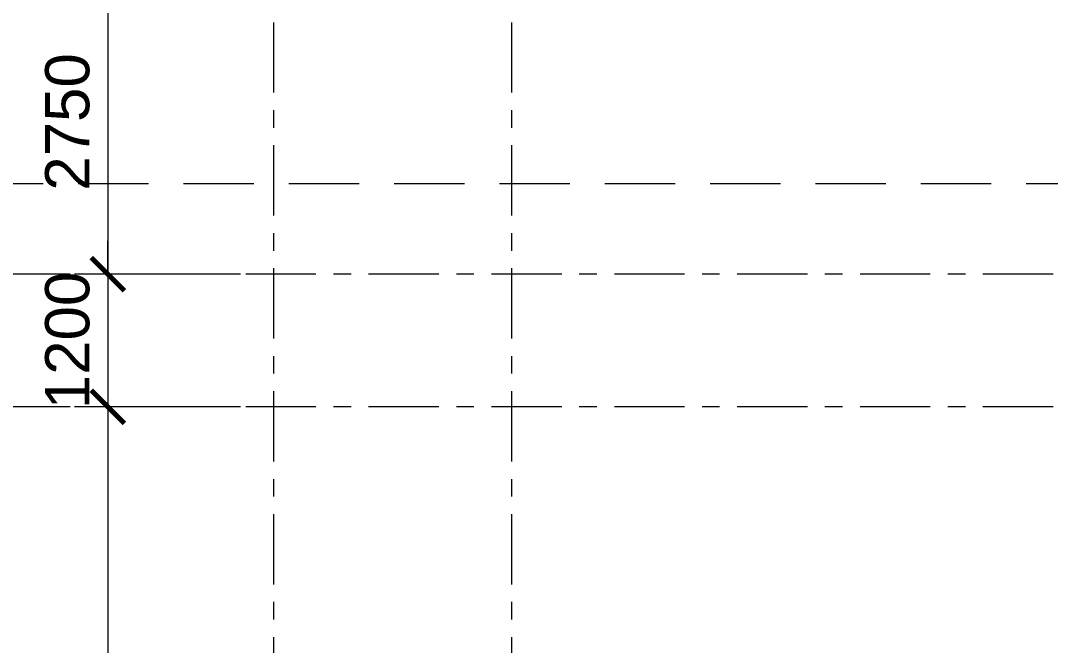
# Model space of a CAD drawing. Header units: millimetres. Extents: x -20144 to 117103, y -11426 to 48263.
# Drawn here: x 60212 to 69525, y 15744 to 21391 of the extents above; entities that cross this region are included whole.
import ezdxf

# ---------------------------------------------------------------- set-up
doc = ezdxf.new("R2010")
doc.units = ezdxf.units.MM
doc.linetypes.add('Grid Line', pattern=[22.225, 12.7, -3.175, 3.175, -3.175])
doc.linetypes.add('HIDDEN2', pattern=[4.7625, 3.175, -1.5875])
for name, color, linetype, lineweight in [('DIM', 1, 'Continuous', 5), ('KI-HIEU-1', 151, 'Continuous', 9), ('TRUC', 225, 'Continuous', 5)]:
    doc.layers.add(name, color=color, linetype=linetype, lineweight=lineweight)
doc.styles.add('TA1', font='arial.ttf')
doc.dimstyles.new('D_200_KTx2', dxfattribs={"dimtxt": 400, "dimasz": 300, "dimexe": 300, "dimexo": 300, "dimgap": 160, "dimtad": 1, "dimdec": 0, "dimzin": 9, "dimtxsty": 'TA1', "dimblk": 'ARCHTICK', "dimcen": 1, "dimdle": 300, "dimclrd": 256, "dimclre": 256, "dimclrt": 7, "dimadec": 0, "dimazin": 0, "dimtfac": 1, "dimtdec": 0, "dimtix": 1, "dimtmove": 1, "dimatfit": 3, "dimldrblk": 'ARCHTICK', "dimfxl": 1, "dimtolj": 1, "dimtzin": 0, "dimlwd": -1, "dimlwe": -1, "dimarcsym": 0})

# ---------------------------------------------------------------- blocks, each defined once
blk = doc.blocks.new('_ArchTick')
at = {"color": 0, "const_width": 0.15}
blk.add_lwpolyline([(-0.5, -0.5), (0.5, 0.5)], dxfattribs=at)
blk = doc.blocks.new('*D690')
at = {"layer": 'Defpoints', "color": 0, "transparency": 16777216}
for p in [(62500.5, 21849.9), (61000.5, 19099.9), (62500.5, 19099.9)]:
    blk.add_point(p, dxfattribs=at)
at = {"layer": 'DIM', "transparency": 16777216}
for p, q in [((61000.5, 22149.9), (61000.5, 18799.9)), ((62200.5, 21849.9), (60700.5, 21849.9)), ((62200.5, 19099.9), (60700.5, 19099.9))]:
    blk.add_line(p, q, dxfattribs=at)
at = {"layer": 'DIM', "transparency": 16777216, "xscale": 300, "yscale": 300, "zscale": 300}
for p, rotation in [((61000.5, 21849.9), 90), ((61000.5, 19099.9), 270)]:
    blk.add_blockref('_ArchTick', p, dxfattribs=dict(at, rotation=rotation))
at = {"layer": 'DIM', "color": 7, "transparency": 16777216, "insert": (60636.3, 20474.9), "char_height": 400, "attachment_point": 5, "rotation": 90, "style": 'TA1'}
blk.add_mtext('\\A1;2750', dxfattribs=at)
blk = doc.blocks.new('*D691')
at = {"layer": 'Defpoints', "color": 0, "transparency": 16777216}
for p in [(62500.5, 19099.9), (61000.5, 17899.9), (62500.5, 17899.9)]:
    blk.add_point(p, dxfattribs=at)
at = {"layer": 'DIM', "transparency": 16777216}
for p, q in [((61000.5, 19099.9), (61000.5, 19399.9)), ((62200.5, 19099.9), (60700.5, 19099.9)), ((61000.5, 19099.9), (61000.5, 17899.9)), ((62200.5, 17899.9), (60700.5, 17899.9)), ((61000.5, 17899.9), (61000.5, 17599.9))]:
    blk.add_line(p, q, dxfattribs=at)
at = {"layer": 'DIM', "transparency": 16777216, "xscale": 300, "yscale": 300, "zscale": 300}
for p, rotation in [((61000.5, 19099.9), 270), ((61000.5, 17899.9), 90)]:
    blk.add_blockref('_ArchTick', p, dxfattribs=dict(at, rotation=rotation))
at = {"layer": 'DIM', "color": 7, "transparency": 16777216, "insert": (60636.3, 18499.9), "char_height": 400, "attachment_point": 5, "rotation": 90, "style": 'TA1'}
blk.add_mtext('\\A1;1200', dxfattribs=at)
blk = doc.blocks.new('*D692')
at = {"layer": 'Defpoints', "color": 0, "transparency": 16777216}
for p in [(62500.5, 17899.9), (61000.5, 11449.9), (62500.5, 11449.9)]:
    blk.add_point(p, dxfattribs=at)
at = {"layer": 'DIM', "transparency": 16777216}
for p, q in [((61000.5, 18199.9), (61000.5, 11149.9)), ((62200.5, 17899.9), (60700.5, 17899.9)), ((62200.5, 11449.9), (60700.5, 11449.9))]:
    blk.add_line(p, q, dxfattribs=at)
at = {"layer": 'DIM', "transparency": 16777216, "xscale": 300, "yscale": 300, "zscale": 300}
for p, rotation in [((61000.5, 17899.9), 90), ((61000.5, 11449.9), 270)]:
    blk.add_blockref('_ArchTick', p, dxfattribs=dict(at, rotation=rotation))
at = {"layer": 'DIM', "color": 7, "transparency": 16777216, "insert": (60636.3, 14674.9), "char_height": 400, "attachment_point": 5, "rotation": 90, "style": 'TA1'}
blk.add_mtext('\\A1;6450', dxfattribs=at)
blk = doc.blocks.new('*D666')
at = {"layer": 'Defpoints', "color": 0, "transparency": 16777216}
for p in [(62500.5, 42599.9), (59600.5, -0.1), (62500.5, -0.1)]:
    blk.add_point(p, dxfattribs=at)
at = {"layer": 'DIM', "transparency": 16777216}
for p, q in [((59600.5, 42899.9), (59600.5, -300.1)), ((62200.5, 42599.9), (59300.5, 42599.9)), ((62200.5, -0.1), (59300.5, -0.1))]:
    blk.add_line(p, q, dxfattribs=at)
at = {"layer": 'DIM', "transparency": 16777216, "xscale": 300, "yscale": 300, "zscale": 300}
for p, rotation in [((59600.5, 42599.9), 90), ((59600.5, -0.1), 270)]:
    blk.add_blockref('_ArchTick', p, dxfattribs=dict(at, rotation=rotation))
at = {"layer": 'DIM', "color": 7, "transparency": 16777216, "insert": (59236.3, 21299.9), "char_height": 400, "attachment_point": 5, "rotation": 90, "style": 'TA1'}
blk.add_mtext('\\A1;42600', dxfattribs=at)

msp = doc.modelspace()

# ---------------------------------------------------------------- linework, layer by layer
at = {"layer": 'KI-HIEU-1', "linetype": 'HIDDEN2', "ltscale": 200}
msp.add_line((53113.8, 19919), (113511.3, 19919), dxfattribs=at)
at = {"layer": 'TRUC', "linetype": 'Grid Line', "ltscale": 50}
for p, q in [((62500.5, 43599.9), (62500.5, -4500.1)), ((64650.5, 43599.9), (64650.5, -7167.6)), ((114000.5, 19099.9), (58907.6, 19099.9)), ((114000.5, 17899.9), (56593, 17899.9))]:
    msp.add_line(p, q, dxfattribs=at)

# ---------------------------------------------------------------- dimensions: what is measured, and where the dimension line sits
at = {"layer": 'DIM'}
for base, p1, p2, picture, middle in [((59600.5, -0.1), (62500.5, 42599.9), (62500.5, -0.1), '*D666', (59236.3, 21299.9)), ((61000.5, 19099.9), (62500.5, 21849.9), (62500.5, 19099.9), '*D690', (60636.3, 20474.9)), ((61000.5, 17899.9), (62500.5, 19099.9), (62500.5, 17899.9), '*D691', (60636.3, 18499.9)), ((61000.5, 11449.9), (62500.5, 17899.9), (62500.5, 11449.9), '*D692', (60636.3, 14674.9))]:
    dim = msp.add_linear_dim(base=base, p1=p1, p2=p2, angle=90, dimstyle='D_200_KTx2', dxfattribs=at)
    dim.commit()
    dim.dimension.update_dxf_attribs({"geometry": picture, "text_midpoint": middle})

doc.saveas('drawing.dxf')
